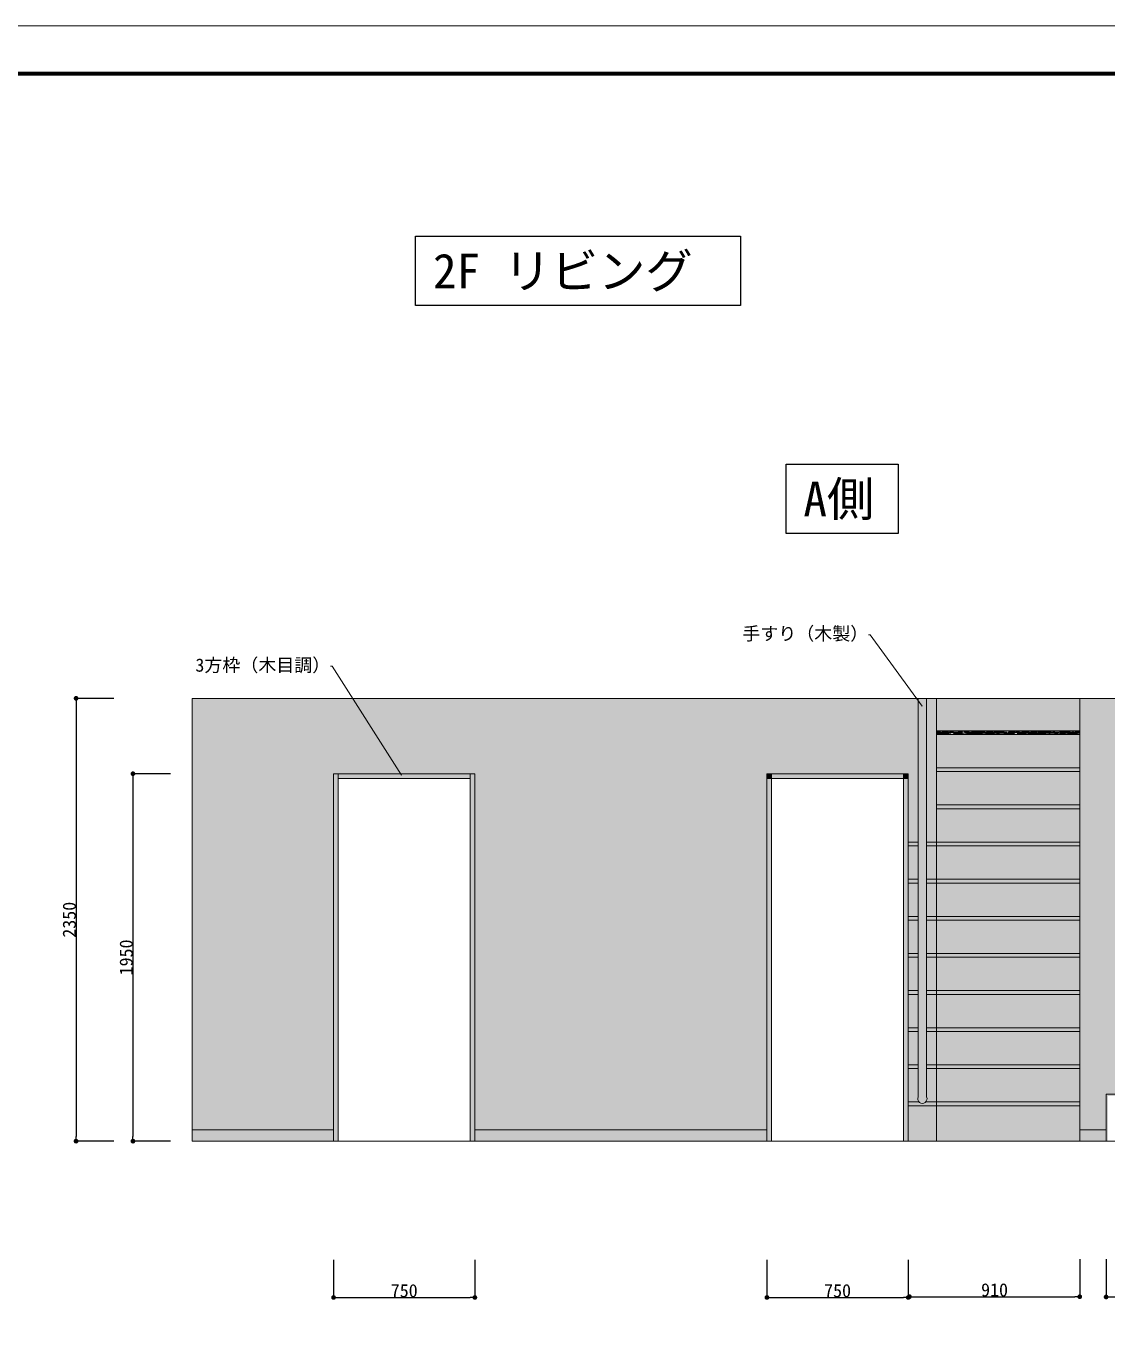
# Model space of a CAD drawing. Header units: millimetres. Extents: x -63086 to 144078, y -129912 to 13382.
# Drawn here: x 19905 to 25642, y -112288 to -105394 of the extents above; entities that cross this region are included whole.
import ezdxf
from ezdxf import colors
from ezdxf.entities.mleader import LeaderData, LeaderLine
from ezdxf.math import Vec2, Vec3

# ---------------------------------------------------------------- set-up
doc = ezdxf.new("R2010")
doc.units = ezdxf.units.MM
doc.layers.get('0').update_dxf_attribs({"lineweight": 0})
for name, color, linetype, lineweight in [('002寸法', 7, 'Continuous', 0), ('01用紙枠', 7, 'Continuous', 5), ('展開', 7, 'Continuous', 9), ('展開建具用', 250, 'Continuous', 9)]:
    doc.layers.add(name, color=color, linetype=linetype, lineweight=lineweight)
doc.layers.add('文字', color=7, linetype='Continuous')
doc.styles.get("Standard").update_dxf_attribs({"font": 'MS Mincho.ttf'})
doc.styles.add('小岩', font='MS Mincho.ttf', dxfattribs={"height": 150})
doc.dimstyles.new('寸法', dxfattribs={"dimtxt": 70, "dimasz": 25, "dimexe": 1.5, "dimexo": 200, "dimtad": 1, "dimdec": 0, "dimtxsty": 'Standard', "dimblk": 'DOT', "dimcen": 2.5, "dimadec": 0, "dimazin": 0, "dimtfac": 1, "dimtdec": 0, "dimtmove": 0, "dimatfit": 3, "dimfxl": 200, "dimfxlon": 1, "dimarcsym": 0})
pattern_1 = [(0, (7570.81, -28341.644), (25.7048, 11.684), [175.26, -23.368, 58.42, -11.684]), (0, (7586.35, -28335.802), (-11.684, 15.53972), [35.052, -3.85572, 70.104, -8.763]), (0, (7576.6525, -28331.713), (60.7568, 7.82828), [93.472, -16.3576, 46.736, -11.684])]

# ---------------------------------------------------------------- blocks, each defined once
blk = doc.blocks.new('_Dot')
at = {"color": 0, "linetype": 'ByBlock', "lineweight": -2}
blk.add_line((-0.5, 0), (-1, 0), dxfattribs=at)
at = {"color": 0, "linetype": 'ByBlock', "const_width": 0.5}
blk.add_lwpolyline([(-0.25, 0, 1), (0.25, 0, 1)], format="xyb", close=True, dxfattribs=at)
blk = doc.blocks.new('*D772')
at = {"layer": '002寸法', "color": 0, "lineweight": -2, "ltscale": 10, "transparency": 16777216}
for p, q in [((20370.7, -108962.5), (20169.2, -108962.5)), ((20170.7, -108987.5), (20170.7, -111287.5)), ((20370.7, -111312.5), (20169.2, -111312.5))]:
    blk.add_line(p, q, dxfattribs=at)
at = {"layer": 'Defpoints', "color": 0, "ltscale": 10, "transparency": 16777216}
for p in [(20589.2, -108962.5), (20170.7, -111312.5), (20589.2, -111312.5)]:
    blk.add_point(p, dxfattribs=at)
at = {"layer": '002寸法', "color": 0, "lineweight": -2, "ltscale": 10, "transparency": 16777216, "xscale": 25, "yscale": 25, "zscale": 25}
for p, rotation in [((20170.7, -108962.5), 90), ((20170.7, -111312.5), 270)]:
    blk.add_blockref('_Dot', p, dxfattribs=dict(at, rotation=rotation))
at = {"layer": '002寸法', "color": 0, "ltscale": 10, "transparency": 16777216, "insert": (20135.1, -110137.5), "char_height": 70, "attachment_point": 5, "rotation": 90}
blk.add_mtext('2350', dxfattribs=at)
blk = doc.blocks.new('*D773')
at = {"layer": '002寸法', "color": 0, "lineweight": -2, "ltscale": 10, "transparency": 16777216}
for p, q in [((20672.7, -109362.5), (20471.2, -109362.5)), ((20472.7, -109387.5), (20472.7, -111287.5)), ((20672.7, -111312.5), (20471.2, -111312.5))]:
    blk.add_line(p, q, dxfattribs=at)
at = {"layer": 'Defpoints', "color": 0, "ltscale": 10, "transparency": 16777216}
for p in [(21537.3, -109362.5), (20472.7, -111312.5), (21537.3, -111312.5)]:
    blk.add_point(p, dxfattribs=at)
at = {"layer": '002寸法', "color": 0, "lineweight": -2, "ltscale": 10, "transparency": 16777216, "xscale": 25, "yscale": 25, "zscale": 25}
for p, rotation in [((20472.7, -109362.5), 90), ((20472.7, -111312.5), 270)]:
    blk.add_blockref('_Dot', p, dxfattribs=dict(at, rotation=rotation))
at = {"layer": '002寸法', "color": 0, "ltscale": 10, "transparency": 16777216, "insert": (20437.1, -110337.5), "char_height": 70, "attachment_point": 5, "rotation": 90}
blk.add_mtext('1950', dxfattribs=at)
blk = doc.blocks.new('*D774')
at = {"layer": '002寸法', "color": 0, "lineweight": -2, "ltscale": 10, "transparency": 16777216}
for p, q in [((21537.3, -111942.1), (21537.3, -112143.6)), ((22287.3, -111942.1), (22287.3, -112143.6)), ((21562.3, -112142.1), (22262.3, -112142.1))]:
    blk.add_line(p, q, dxfattribs=at)
at = {"layer": 'Defpoints', "color": 0, "ltscale": 10, "transparency": 16777216}
for p in [(21537.3, -111738.4), (22287.3, -111738.4), (22287.3, -112142.1)]:
    blk.add_point(p, dxfattribs=at)
at = {"layer": '002寸法', "color": 0, "lineweight": -2, "ltscale": 10, "transparency": 16777216, "xscale": 25, "yscale": 25, "zscale": 25, "rotation": 180}
blk.add_blockref('_Dot', (21537.3, -112142.1), dxfattribs=at)
at = {"layer": '002寸法', "color": 0, "lineweight": -2, "ltscale": 10, "transparency": 16777216, "xscale": 25, "yscale": 25, "zscale": 25}
blk.add_blockref('_Dot', (22287.3, -112142.1), dxfattribs=at)
at = {"layer": '002寸法', "color": 0, "ltscale": 10, "transparency": 16777216, "insert": (21912.3, -112106.5), "char_height": 70, "attachment_point": 5}
blk.add_mtext('750', dxfattribs=at)
blk = doc.blocks.new('*D775')
at = {"layer": '002寸法', "color": 0, "lineweight": -2, "ltscale": 10, "transparency": 16777216}
for p, q in [((23837.3, -111942.1), (23837.3, -112143.6)), ((24587.3, -111942.1), (24587.3, -112143.6)), ((23862.3, -112142.1), (24562.3, -112142.1))]:
    blk.add_line(p, q, dxfattribs=at)
at = {"layer": 'Defpoints', "color": 0, "ltscale": 10, "transparency": 16777216}
for p in [(23837.3, -111738.4), (24587.3, -111738.4), (24587.3, -112142.1)]:
    blk.add_point(p, dxfattribs=at)
at = {"layer": '002寸法', "color": 0, "lineweight": -2, "ltscale": 10, "transparency": 16777216, "xscale": 25, "yscale": 25, "zscale": 25, "rotation": 180}
blk.add_blockref('_Dot', (23837.3, -112142.1), dxfattribs=at)
at = {"layer": '002寸法', "color": 0, "lineweight": -2, "ltscale": 10, "transparency": 16777216, "xscale": 25, "yscale": 25, "zscale": 25}
blk.add_blockref('_Dot', (24587.3, -112142.1), dxfattribs=at)
at = {"layer": '002寸法', "color": 0, "ltscale": 10, "transparency": 16777216, "insert": (24212.3, -112106.5), "char_height": 70, "attachment_point": 5}
blk.add_mtext('750', dxfattribs=at)
blk = doc.blocks.new('*D776')
at = {"layer": '002寸法', "color": 0, "lineweight": -2, "ltscale": 10, "transparency": 16777216}
for p, q in [((25497.3, -111938.4), (25497.3, -112139.4)), ((24593.5, -112137.9), (24593.5, -112136.4)), ((24618.5, -112137.9), (25472.3, -112137.9))]:
    blk.add_line(p, q, dxfattribs=at)
at = {"layer": 'Defpoints', "color": 0, "ltscale": 10, "transparency": 16777216}
for p in [(25497.3, -111738.4), (24593.5, -112143), (25497.3, -112137.9)]:
    blk.add_point(p, dxfattribs=at)
at = {"layer": '002寸法', "color": 0, "lineweight": -2, "ltscale": 10, "transparency": 16777216, "xscale": 25, "yscale": 25, "zscale": 25, "rotation": 180}
blk.add_blockref('_Dot', (24593.5, -112137.9), dxfattribs=at)
at = {"layer": '002寸法', "color": 0, "lineweight": -2, "ltscale": 10, "transparency": 16777216, "xscale": 25, "yscale": 25, "zscale": 25}
blk.add_blockref('_Dot', (25497.3, -112137.9), dxfattribs=at)
at = {"layer": '002寸法', "color": 0, "ltscale": 10, "transparency": 16777216, "insert": (25045.4, -112102.3), "char_height": 70, "attachment_point": 5}
blk.add_mtext('910', dxfattribs=at)
blk = doc.blocks.new('*D777')
at = {"layer": '002寸法', "color": 0, "lineweight": -2, "ltscale": 10, "transparency": 16777216}
for p, q in [((25637.3, -111939.4), (25637.3, -112140.9)), ((25887.3, -111939.4), (25887.3, -112140.9)), ((25662.3, -112139.4), (25862.3, -112139.4))]:
    blk.add_line(p, q, dxfattribs=at)
at = {"layer": 'Defpoints', "color": 0, "ltscale": 10, "transparency": 16777216}
for p in [(25637.3, -111738.4), (25887.3, -111738.4), (25887.3, -112139.4)]:
    blk.add_point(p, dxfattribs=at)
at = {"layer": '002寸法', "color": 0, "lineweight": -2, "ltscale": 10, "transparency": 16777216, "xscale": 25, "yscale": 25, "zscale": 25, "rotation": 180}
blk.add_blockref('_Dot', (25637.3, -112139.4), dxfattribs=at)
at = {"layer": '002寸法', "color": 0, "lineweight": -2, "ltscale": 10, "transparency": 16777216, "xscale": 25, "yscale": 25, "zscale": 25}
blk.add_blockref('_Dot', (25887.3, -112139.4), dxfattribs=at)
at = {"layer": '002寸法', "color": 0, "ltscale": 10, "transparency": 16777216, "insert": (25762.3, -112103.8), "char_height": 70, "attachment_point": 5}
blk.add_mtext('250', dxfattribs=at)

msp = doc.modelspace()

# ---------------------------------------------------------------- hatches: boundary and pattern name
at = {"layer": '展開', "ltscale": 10, "true_color": 0xfffefa}
h = msp.add_hatch(color=7, dxfattribs=at)
h.dxf.hatch_style = 1
h.paths.add_polyline_path([(27344.7922, -108047.8508), (26112.2752, -107028.3951), (26112.2752, -108962.4952), (25497.2752, -108962.4952), (25497.2752, -111252.4952), (25637.2752, -111252.4952), (25637.2752, -111062.4952), (25887.2752, -111062.4952), (25887.2752, -111252.4952), (26087.2752, -111252.4952), (26087.2752, -109287.4952), (27337.2752, -109287.4952), (27337.2752, -111252.4952), (30517.2752, -111252.4952), (30517.2752, -110671.9167), (28784.7752, -109238.9085), (28784.7752, -109558.1713), (28609.7752, -109558.1713), (28609.7752, -109094.1602), (27370.4341, -108069.0601), (27370.4341, -108621.7539), (27377.9798, -108622.2943), (27407.7763, -108635.0241), (27433.4208, -108678.808), (27451.997, -108696.1866), (27453.1312, -108800.397), (27811.8939, -108711.0257), (27831.8413, -108716.8088), (27865.4297, -108743.5408), (27883.5574, -108770.4827), (27881.4003, -108778.7815), (27793.1977, -108807.5829), (27679.2857, -108833.8873), (27560.7841, -108850.995), (27499.6925, -108855.6039), (27799.7592, -108922.4406), (27802.6839, -108927.1639), (27732.1201, -108976.2022), (27669.911, -108971.4551), (27577.595, -108951.699), (27455.2918, -108913.5229), (27423.5135, -108900.5361), (27422.8922, -108902.0565), (27422.8922, -108905.4525), (27418.9898, -108913.4777), (27400.7173, -108923.8034), (27392.63, -108928.0139), (27349.6357, -108930.6571), (27319.436, -108925.7136), (27297.2412, -108909.1238), (27296.8169, -108901.2705), (27288.832, -108876.3289), (27002.1016, -108955.4765), (26944.7086, -108963.6451), (26951.8811, -108956.3691), (27010.6317, -108935.29), (27286.1386, -108867.9157), (27278.7698, -108844.8984), (27055.207, -108815.4567), (26903.5546, -108786.9874), (26852.7018, -108771.9783), (26817.2911, -108756.7913), (26800.6082, -108751.3568), (26800.3615, -108751.2765), (26801.4798, -108748.6811), (27271.312, -108832.4098), (27269.423, -108829.2464), (27261.9485, -108736.2595), (27262.9731, -108699.4036), (27272.778, -108689.2719), (27282.5829, -108679.1401), (27305.1118, -108638.4669), (27318.9874, -108628.4202), (27343.8939, -108620.6659)])
h = msp.add_hatch(color=7, dxfattribs=at)
h.dxf.hatch_style = 1
h.paths.add_polyline_path([(23837.2752, -109362.4952), (24587.2752, -109362.4952), (24587.2752, -109725.4952), (24639.8454, -109725.4952), (24639.8454, -108975.8937), (24630.1014, -108962.4952), (20787.2752, -108962.4952), (20787.2752, -111252.4952), (21537.2752, -111252.4952), (21537.2752, -109362.4952), (22287.2752, -109362.4952), (22287.2752, -111252.4952), (23837.2752, -111252.4952)])
h = msp.add_hatch(color=7, dxfattribs=at)
h.dxf.hatch_style = 1
h.paths.add_polyline_path([(24737.2752, -111124.4952), (24684.7049, -111124.4952), (24587.2752, -111124.4952), (24587.2752, -111312.4952), (24737.2752, -111312.4952)])
h.paths.add_polyline_path([(24737.2752, -110927.4952), (24684.7049, -110927.4952), (24684.7049, -111077.4904, -0.301815325), (24680.5074, -111104.4952), (24684.7049, -111104.4952), (24737.2752, -111104.4952)])
h.paths.add_polyline_path([(24639.8454, -110927.4952), (24587.2752, -110927.4952), (24587.2752, -111104.4952), (24644.0429, -111104.4952, -0.301815325), (24639.8454, -111077.4904)])
h.paths.add_polyline_path([(24639.8454, -110730.4952), (24587.2752, -110730.4952), (24587.2752, -110907.4952), (24639.8454, -110907.4952)])
h.paths.add_polyline_path([(24737.2752, -110730.4952), (24684.7049, -110730.4952), (24684.7049, -110907.4952), (24737.2752, -110907.4952)])
h.paths.add_polyline_path([(24737.2752, -110533.4952), (24684.7049, -110533.4952), (24684.7049, -110710.4952), (24737.2752, -110710.4952)])
h.paths.add_polyline_path([(24639.8454, -110533.4952), (24587.2752, -110533.4952), (24587.2752, -110710.4952), (24639.8454, -110710.4952)])
h.paths.add_polyline_path([(24639.8454, -110336.4952), (24587.2752, -110336.4952), (24587.2752, -110513.4952), (24639.8454, -110513.4952)])
h.paths.add_polyline_path([(24737.2752, -110336.4952), (24684.7049, -110336.4952), (24684.7049, -110513.4952), (24737.2752, -110513.4952)])
h.paths.add_polyline_path([(24737.2752, -110139.4952), (24684.7049, -110139.4952), (24684.7049, -110316.4952), (24737.2752, -110316.4952)])
h.paths.add_polyline_path([(24639.8454, -110139.4952), (24587.2752, -110139.4952), (24587.2752, -110316.4952), (24639.8454, -110316.4952)])
h.paths.add_polyline_path([(24737.2752, -109942.4952), (24684.7049, -109942.4952), (24684.7049, -110119.4952), (24737.2752, -110119.4952)])
h.paths.add_polyline_path([(24639.8454, -109942.4952), (24587.2752, -109942.4952), (24587.2752, -110119.4952), (24639.8454, -110119.4952)])
h.paths.add_polyline_path([(24639.8454, -109745.4952), (24587.2752, -109745.4952), (24587.2752, -109922.4952), (24639.8454, -109922.4952)])
h.paths.add_polyline_path([(24737.2752, -109745.4952), (24684.7049, -109745.4952), (24684.7049, -109922.4952), (24737.2752, -109922.4952)])
h.paths.add_polyline_path([(25497.2752, -111312.4952), (25497.2752, -111124.4952), (24737.2752, -111124.4952), (24737.2752, -111312.4952)])
h.paths.add_polyline_path([(25497.2752, -111104.4952), (25497.2752, -110927.4952), (24737.2752, -110927.4952), (24737.2752, -111104.4952)])
h.paths.add_polyline_path([(25497.2752, -110907.4952), (25497.2752, -110730.4952), (24737.2752, -110730.4952), (24737.2752, -110907.4952)])
h.paths.add_polyline_path([(25497.2752, -110710.4952), (25497.2752, -110533.4952), (24737.2752, -110533.4952), (24737.2752, -110710.4952)])
h.paths.add_polyline_path([(25497.2752, -110513.4952), (25497.2752, -110336.4952), (24737.2752, -110336.4952), (24737.2752, -110513.4952)])
h.paths.add_polyline_path([(25497.2752, -110316.4952), (25497.2752, -110139.4952), (24737.2752, -110139.4952), (24737.2752, -110316.4952)])
h.paths.add_polyline_path([(25497.2752, -110119.4952), (25497.2752, -109942.4952), (24737.2752, -109942.4952), (24737.2752, -110119.4952)])
h.paths.add_polyline_path([(25497.2752, -109922.4952), (25497.2752, -109745.4952), (24737.2752, -109745.4952), (24737.2752, -109922.4952)])
h.paths.add_polyline_path([(25497.2752, -109725.4952), (25497.2752, -109548.4952), (24737.2752, -109548.4952), (24737.2752, -109725.4952)])
h.paths.add_polyline_path([(25497.2752, -109528.4952), (25497.2752, -109351.4952), (24737.2752, -109351.4952), (24737.2752, -109528.4952)])
h.paths.add_polyline_path([(25497.2752, -109331.4952), (25497.2752, -109154.4952), (24737.2752, -109154.4952), (24737.2752, -109331.4952)])
h.paths.add_polyline_path([(24737.2752, -108962.4952), (24684.7049, -108962.4952), (24684.7049, -109725.4952), (24737.2752, -109725.4952)])
h.paths.add_polyline_path([(25497.2752, -108962.4952), (24737.2752, -108962.4952), (24737.2752, -109134.4952), (25497.2752, -109134.4952)])
at = {"layer": '展開', "ltscale": 10, "true_color": 0xf0c089, "transparency": 33554607}
h = msp.add_hatch(color=31, dxfattribs=at)
h.dxf.hatch_style = 1
h.paths.add_polyline_path([(21562.2752, -109362.4952), (21537.2752, -109362.4952), (21537.2752, -111312.4952), (21562.2752, -111312.4952)])
h = msp.add_hatch(color=31, dxfattribs=at)
h.dxf.hatch_style = 1
h.paths.add_polyline_path([(22262.2752, -109362.4952), (21562.2752, -109362.4952), (21562.2752, -109387.4952), (22262.2752, -109387.4952)])
h = msp.add_hatch(color=31, dxfattribs=at)
h.dxf.hatch_style = 1
h.paths.add_polyline_path([(22287.2752, -109362.4952), (22262.2752, -109362.4952), (22262.2752, -111312.4952), (22287.2752, -111312.4952), (22287.2752, -111252.4952)])
h = msp.add_hatch(color=31, dxfattribs=at)
h.dxf.hatch_style = 1
h.paths.add_polyline_path([(23862.2752, -109362.4952), (23837.2752, -109362.4952), (23837.2752, -109387.4952), (23862.2752, -109387.4952)])
h = msp.add_hatch(color=31, dxfattribs=at)
h.dxf.hatch_style = 1
h.paths.add_polyline_path([(23862.2752, -109387.4952), (23837.2752, -109387.4952), (23837.2752, -111312.4952), (23862.2752, -111312.4952)])
h = msp.add_hatch(color=31, dxfattribs=at)
h.dxf.hatch_style = 1
h.paths.add_polyline_path([(24562.2752, -109362.4952), (23862.2752, -109362.4952), (23862.2752, -109387.4952), (24562.2752, -109387.4952)])
h = msp.add_hatch(color=31, dxfattribs=at)
h.dxf.hatch_style = 1
h.paths.add_polyline_path([(24587.2752, -109362.4952), (24562.2752, -109362.4952), (24562.2752, -109387.4952), (24587.2752, -109387.4952)])
h = msp.add_hatch(color=31, dxfattribs=at)
h.dxf.hatch_style = 1
h.paths.add_polyline_path([(24587.2752, -109387.4952), (24562.2752, -109387.4952), (24562.2752, -111312.4952), (24587.2752, -111312.4952), (24587.2752, -109725.4952)])
h = msp.add_hatch(color=31, dxfattribs=at)
h.dxf.hatch_style = 1
h.paths.add_polyline_path([(25887.2752, -111062.4952), (25637.2752, -111062.4952), (25637.2752, -111312.4952), (25647.2752, -111312.4952), (25647.2752, -111072.4952), (25877.2752, -111072.4952), (25877.2752, -111312.4952), (25887.2752, -111312.4952), (25887.2752, -111252.4952)])
at = {"layer": '展開建具用', "ltscale": 10, "true_color": 0xeeb97c, "transparency": 33554687}
h = msp.add_hatch(color=31, dxfattribs=at)
h.dxf.hatch_style = 1
edge = h.paths.add_edge_path()
edge.add_line((24684.7049, -108962.4952), (24639.8454, -108962.4952))
edge.add_line((24639.8454, -108962.4952), (24639.8454, -111077.4904))
edge.add_arc((24662.2752, -111087.8326), 24.6993, 155.24596029, 384.75403971)
edge.add_line((24684.7049, -111077.4904), (24684.7049, -108962.4952))
at = {"layer": '展開建具用', "ltscale": 10, "true_color": 0xe9a353, "transparency": 33554687}
h = msp.add_hatch(color=33, dxfattribs=at)
h.dxf.hatch_style = 1
h.paths.add_polyline_path([(24644.0429, -111104.4952), (24587.2752, -111104.4952), (24587.2752, -111124.4952), (24684.7049, -111124.4952), (24737.2752, -111124.4952), (24737.2752, -111104.4952), (24684.7049, -111104.4952), (24680.5074, -111104.4952, -0.440797848)])
h.paths.add_polyline_path([(24639.8454, -110907.4952), (24587.2752, -110907.4952), (24587.2752, -110927.4952), (24639.8454, -110927.4952)])
h.paths.add_polyline_path([(24737.2752, -110907.4952), (24684.7049, -110907.4952), (24684.7049, -110927.4952), (24737.2752, -110927.4952)])
h.paths.add_polyline_path([(24737.2752, -110710.4952), (24684.7049, -110710.4952), (24684.7049, -110730.4952), (24737.2752, -110730.4952)])
h.paths.add_polyline_path([(24639.8454, -110710.4952), (24587.2752, -110710.4952), (24587.2752, -110730.4952), (24639.8454, -110730.4952)])
h.paths.add_polyline_path([(24737.2752, -110513.4952), (24684.7049, -110513.4952), (24684.7049, -110533.4952), (24737.2752, -110533.4952)])
h.paths.add_polyline_path([(24639.8454, -110513.4952), (24587.2752, -110513.4952), (24587.2752, -110533.4952), (24639.8454, -110533.4952)])
h.paths.add_polyline_path([(24639.8454, -110316.4952), (24587.2752, -110316.4952), (24587.2752, -110336.4952), (24639.8454, -110336.4952)])
h.paths.add_polyline_path([(24737.2752, -110316.4952), (24684.7049, -110316.4952), (24684.7049, -110336.4952), (24737.2752, -110336.4952)])
h.paths.add_polyline_path([(24737.2752, -110119.4952), (24684.7049, -110119.4952), (24684.7049, -110139.4952), (24737.2752, -110139.4952)])
h.paths.add_polyline_path([(24639.8454, -110119.4952), (24587.2752, -110119.4952), (24587.2752, -110139.4952), (24639.8454, -110139.4952)])
h.paths.add_polyline_path([(24639.8454, -109922.4952), (24587.2752, -109922.4952), (24587.2752, -109942.4952), (24639.8454, -109942.4952)])
h.paths.add_polyline_path([(24737.2752, -109922.4952), (24684.7049, -109922.4952), (24684.7049, -109942.4952), (24737.2752, -109942.4952)])
h.paths.add_polyline_path([(24737.2752, -109725.4952), (24684.7049, -109725.4952), (24684.7049, -109745.4952), (24737.2752, -109745.4952)])
h.paths.add_polyline_path([(24639.8454, -109725.4952), (24587.2752, -109725.4952), (24587.2752, -109745.4952), (24639.8454, -109745.4952)])
h.paths.add_polyline_path([(25497.2752, -109154.4952), (25497.2752, -109134.4952), (24737.2752, -109134.4952), (24737.2752, -109154.4952)])
h.paths.add_polyline_path([(25497.2752, -109351.4952), (25497.2752, -109331.4952), (24737.2752, -109331.4952), (24737.2752, -109351.4952)])
h.paths.add_polyline_path([(25497.2752, -109548.4952), (25497.2752, -109528.4952), (24737.2752, -109528.4952), (24737.2752, -109548.4952)])
h.paths.add_polyline_path([(25497.2752, -109745.4952), (25497.2752, -109725.4952), (24737.2752, -109725.4952), (24737.2752, -109745.4952)])
h.paths.add_polyline_path([(25497.2752, -109942.4952), (25497.2752, -109922.4952), (24737.2752, -109922.4952), (24737.2752, -109942.4952)])
h.paths.add_polyline_path([(25497.2752, -110139.4952), (25497.2752, -110119.4952), (24737.2752, -110119.4952), (24737.2752, -110139.4952)])
h.paths.add_polyline_path([(25497.2752, -110336.4952), (25497.2752, -110316.4952), (24737.2752, -110316.4952), (24737.2752, -110336.4952)])
h.paths.add_polyline_path([(25497.2752, -110533.4952), (25497.2752, -110513.4952), (24737.2752, -110513.4952), (24737.2752, -110533.4952)])
h.paths.add_polyline_path([(25497.2752, -110927.4952), (25497.2752, -110907.4952), (24737.2752, -110907.4952), (24737.2752, -110927.4952)])
h.paths.add_polyline_path([(25497.2752, -110730.4952), (25497.2752, -110710.4952), (24737.2752, -110710.4952), (24737.2752, -110730.4952)])
h.paths.add_polyline_path([(25497.2752, -111124.4952), (25497.2752, -111104.4952), (24737.2752, -111104.4952), (24737.2752, -111124.4952)])
at = {"layer": '展開建具用', "ltscale": 10, "true_color": 0x9c5e31, "transparency": 33554687}
h = msp.add_hatch(dxfattribs=at)
h.set_pattern_fill('AR-RROOF', color=25, scale=0.46)
h.set_pattern_definition(pattern_1)
h.paths.add_polyline_path([(25497.2752, -109154.4952), (25497.2752, -109134.4952), (24737.2752, -109134.4952), (24737.2752, -109154.4952)])
h = msp.add_hatch(dxfattribs=at)
h.set_pattern_fill('AR-RROOF', color=25, scale=0.46)
h.set_pattern_definition(pattern_1)
h.paths.add_polyline_path([(24737.2752, -111104.4952), (24684.7049, -111104.4952), (24680.5074, -111104.4952, -0.440797848), (24644.0429, -111104.4952), (24587.2752, -111104.4952), (24587.2752, -111124.4952), (24684.7049, -111124.4952), (24737.2752, -111124.4952)])
h.paths.add_polyline_path([(24639.8454, -110907.4952), (24587.2752, -110907.4952), (24587.2752, -110927.4952), (24639.8454, -110927.4952)])
h.paths.add_polyline_path([(24737.2752, -110907.4952), (24684.7049, -110907.4952), (24684.7049, -110927.4952), (24737.2752, -110927.4952)])
h.paths.add_polyline_path([(24639.8454, -110710.4952), (24587.2752, -110710.4952), (24587.2752, -110730.4952), (24639.8454, -110730.4952)])
h.paths.add_polyline_path([(24737.2752, -110710.4952), (24684.7049, -110710.4952), (24684.7049, -110730.4952), (24737.2752, -110730.4952)])
h.paths.add_polyline_path([(24737.2752, -110513.4952), (24684.7049, -110513.4952), (24684.7049, -110533.4952), (24737.2752, -110533.4952)])
h.paths.add_polyline_path([(24639.8454, -110513.4952), (24587.2752, -110513.4952), (24587.2752, -110533.4952), (24639.8454, -110533.4952)])
h.paths.add_polyline_path([(24737.2752, -110316.4952), (24684.7049, -110316.4952), (24684.7049, -110336.4952), (24737.2752, -110336.4952)])
h.paths.add_polyline_path([(24639.8454, -110316.4952), (24587.2752, -110316.4952), (24587.2752, -110336.4952), (24639.8454, -110336.4952)])
h.paths.add_polyline_path([(24639.8454, -110119.4952), (24587.2752, -110119.4952), (24587.2752, -110139.4952), (24639.8454, -110139.4952)])
h.paths.add_polyline_path([(24737.2752, -110119.4952), (24684.7049, -110119.4952), (24684.7049, -110139.4952), (24737.2752, -110139.4952)])
h.paths.add_polyline_path([(24737.2752, -109922.4952), (24684.7049, -109922.4952), (24684.7049, -109942.4952), (24737.2752, -109942.4952)])
h.paths.add_polyline_path([(24639.8454, -109922.4952), (24587.2752, -109922.4952), (24587.2752, -109942.4952), (24639.8454, -109942.4952)])
h.paths.add_polyline_path([(24737.2752, -109725.4952), (24684.7049, -109725.4952), (24684.7049, -109745.4952), (24737.2752, -109745.4952)])
h.paths.add_polyline_path([(24639.8454, -109725.4952), (24587.2752, -109725.4952), (24587.2752, -109745.4952), (24639.8454, -109745.4952)])
h.paths.add_polyline_path([(25497.2752, -109351.4952), (25497.2752, -109331.4952), (24737.2752, -109331.4952), (24737.2752, -109351.4952)])
h.paths.add_polyline_path([(25497.2752, -109548.4952), (25497.2752, -109528.4952), (24737.2752, -109528.4952), (24737.2752, -109548.4952)])
h.paths.add_polyline_path([(25497.2752, -109745.4952), (25497.2752, -109725.4952), (24737.2752, -109725.4952), (24737.2752, -109745.4952)])
h.paths.add_polyline_path([(25497.2752, -109942.4952), (25497.2752, -109922.4952), (24737.2752, -109922.4952), (24737.2752, -109942.4952)])
h.paths.add_polyline_path([(25497.2752, -110139.4952), (25497.2752, -110119.4952), (24737.2752, -110119.4952), (24737.2752, -110139.4952)])
h.paths.add_polyline_path([(25497.2752, -110336.4952), (25497.2752, -110316.4952), (24737.2752, -110316.4952), (24737.2752, -110336.4952)])
h.paths.add_polyline_path([(25497.2752, -110533.4952), (25497.2752, -110513.4952), (24737.2752, -110513.4952), (24737.2752, -110533.4952)])
h.paths.add_polyline_path([(25497.2752, -110927.4952), (25497.2752, -110907.4952), (24737.2752, -110907.4952), (24737.2752, -110927.4952)])
h.paths.add_polyline_path([(25497.2752, -110730.4952), (25497.2752, -110710.4952), (24737.2752, -110710.4952), (24737.2752, -110730.4952)])
h.paths.add_polyline_path([(25497.2752, -111124.4952), (25497.2752, -111104.4952), (24737.2752, -111104.4952), (24737.2752, -111124.4952)])
at = {"layer": '展開建具用', "ltscale": 10, "true_color": 0xfffdf5}
h = msp.add_hatch(color=7, dxfattribs=at)
h.dxf.hatch_style = 1
h.paths.add_polyline_path([(21537.2752, -111252.4952), (20787.2752, -111252.4952), (20787.2752, -111312.4952), (21537.2752, -111312.4952)])
h = msp.add_hatch(color=7, dxfattribs=at)
h.dxf.hatch_style = 1
h.paths.add_polyline_path([(23837.2752, -111252.4952), (22287.2752, -111252.4952), (22287.2752, -111312.4952), (23837.2752, -111312.4952)])
h = msp.add_hatch(color=7, dxfattribs=at)
h.dxf.hatch_style = 1
h.paths.add_polyline_path([(25637.2752, -111252.4952), (25497.2752, -111252.4952), (25497.2752, -111312.4952), (25637.2752, -111312.4952)])

# ---------------------------------------------------------------- linework, layer by layer
at = {"layer": '01用紙枠'}
msp.add_lwpolyline([(13390.554, -105394.35), (13390.554, -118755.4429), (32285.0288, -118755.4429), (32285.0288, -105394.35)], close=True, dxfattribs=at)
msp.add_lwpolyline([(13390.554, -105394.35), (13390.554, -118755.4429), (32285.0288, -118755.4429), (32285.0288, -105394.35)], close=True, dxfattribs=at)
at = {"layer": '01用紙枠', "const_width": 22.4934}
msp.add_lwpolyline([(13653.0698, -118502.3168), (32022.513, -118502.3168), (32022.513, -105647.4761), (13653.0698, -105647.4761)], close=True, dxfattribs=at)
msp.add_lwpolyline([(13653.0698, -118502.3168), (32022.513, -118502.3168), (32022.513, -105647.4761), (13653.0698, -105647.4761)], close=True, dxfattribs=at)
msp.add_lwpolyline([(13653.0698, -118502.3168), (32022.513, -118502.3168), (32022.513, -105647.4761), (13653.0698, -105647.4761)], close=True, dxfattribs=at)
at = {"layer": '01用紙枠', "lineweight": 5, "const_width": 22.4934}
msp.add_lwpolyline([(13653.0698, -118502.3168), (32022.513, -118502.3168), (32022.513, -105647.4761), (13653.0698, -105647.4761)], close=True, dxfattribs=at)
msp.add_lwpolyline([(13653.0698, -118502.3168), (32022.513, -118502.3168), (32022.513, -105647.4761), (13653.0698, -105647.4761)], close=True, dxfattribs=at)
at = {"layer": '展開建具用', "ltscale": 10}
for p, q in [((20787.2752, -111312.4952), (20787.2752, -108962.4952)), ((20787.2752, -108962.4952), (26112.2752, -108962.4952)), ((24639.8454, -111077.4904), (24639.8454, -108962.4952)), ((24684.7049, -111077.4904), (24684.7049, -108962.4952)), ((24737.2752, -111312.4952), (24737.2752, -108962.4952)), ((24737.2752, -108962.4952), (25497.2752, -108962.4952)), ((25497.2752, -111312.4952), (25497.2752, -108962.4952)), ((24737.2752, -109134.4952), (25497.2752, -109134.4952)), ((24737.2752, -109154.4952), (25497.2752, -109154.4952)), ((24737.2752, -109331.4952), (25497.2752, -109331.4952)), ((21537.2752, -111312.4952), (21537.2752, -109362.4952)), ((21537.2752, -109362.4952), (22287.2752, -109362.4952)), ((21562.2752, -111312.4952), (21562.2752, -109362.4952)), ((21562.2752, -109387.4952), (22262.2752, -109387.4952)), ((22262.2752, -109362.4952), (22262.2752, -111312.4952)), ((22287.2752, -109362.4952), (22287.2752, -111312.4952)), ((23837.2752, -111312.4952), (23837.2752, -109362.4952)), ((23837.2752, -109362.4952), (24587.2752, -109362.4952)), ((23837.2752, -109387.4952), (24587.2752, -109387.4952)), ((23862.2752, -111312.4952), (23862.2752, -109362.4952)), ((24562.2752, -109362.4952), (24562.2752, -111312.4952)), ((24587.2752, -109362.4952), (24587.2752, -111312.4952)), ((24737.2752, -109351.4952), (25497.2752, -109351.4952)), ((24737.2752, -109528.4952), (25497.2752, -109528.4952)), ((24737.2752, -109548.4952), (25497.2752, -109548.4952)), ((24587.2752, -111312.4952), (24587.2752, -109725.4952)), ((24587.2752, -109725.4952), (24639.8454, -109725.4952)), ((24639.8454, -109725.4952), (24587.2752, -109725.4952)), ((24587.2752, -109745.4952), (24639.8454, -109745.4952)), ((24639.8454, -109745.4952), (24587.2752, -109745.4952)), ((24737.2752, -109725.4952), (24684.7049, -109725.4952)), ((24737.2752, -109745.4952), (24684.7049, -109745.4952)), ((24737.2752, -109725.4952), (25497.2752, -109725.4952)), ((24737.2752, -109745.4952), (25497.2752, -109745.4952)), ((24587.2752, -109922.4952), (24639.8454, -109922.4952)), ((24639.8454, -109922.4952), (24587.2752, -109922.4952)), ((24587.2752, -109942.4952), (24639.8454, -109942.4952)), ((24639.8454, -109942.4952), (24587.2752, -109942.4952)), ((24737.2752, -109922.4952), (24684.7049, -109922.4952)), ((24737.2752, -109942.4952), (24684.7049, -109942.4952)), ((24737.2752, -109922.4952), (25497.2752, -109922.4952)), ((24737.2752, -109942.4952), (25497.2752, -109942.4952)), ((24587.2752, -110119.4952), (24639.8454, -110119.4952)), ((24639.8454, -110119.4952), (24587.2752, -110119.4952)), ((24587.2752, -110139.4952), (24639.8454, -110139.4952)), ((24639.8454, -110139.4952), (24587.2752, -110139.4952)), ((24737.2752, -110119.4952), (24684.7049, -110119.4952)), ((24737.2752, -110139.4952), (24684.7049, -110139.4952)), ((24737.2752, -110119.4952), (25497.2752, -110119.4952)), ((24737.2752, -110139.4952), (25497.2752, -110139.4952)), ((24587.2752, -110316.4952), (24639.8454, -110316.4952)), ((24639.8454, -110316.4952), (24587.2752, -110316.4952)), ((24587.2752, -110336.4952), (24639.8454, -110336.4952)), ((24639.8454, -110336.4952), (24587.2752, -110336.4952)), ((24737.2752, -110316.4952), (24684.7049, -110316.4952)), ((24737.2752, -110336.4952), (24684.7049, -110336.4952)), ((24737.2752, -110316.4952), (25497.2752, -110316.4952)), ((24737.2752, -110336.4952), (25497.2752, -110336.4952)), ((24587.2752, -110513.4952), (24639.8454, -110513.4952)), ((24639.8454, -110513.4952), (24587.2752, -110513.4952)), ((24587.2752, -110533.4952), (24639.8454, -110533.4952)), ((24639.8454, -110533.4952), (24587.2752, -110533.4952)), ((24737.2752, -110513.4952), (24684.7049, -110513.4952)), ((24737.2752, -110533.4952), (24684.7049, -110533.4952)), ((24737.2752, -110513.4952), (25497.2752, -110513.4952)), ((24737.2752, -110533.4952), (25497.2752, -110533.4952)), ((24587.2752, -110710.4952), (24639.8454, -110710.4952)), ((24639.8454, -110710.4952), (24587.2752, -110710.4952)), ((24737.2752, -110710.4952), (24684.7049, -110710.4952)), ((24737.2752, -110710.4952), (25497.2752, -110710.4952)), ((24587.2752, -110730.4952), (24639.8454, -110730.4952)), ((24639.8454, -110730.4952), (24587.2752, -110730.4952)), ((24737.2752, -110730.4952), (24684.7049, -110730.4952)), ((24737.2752, -110730.4952), (25497.2752, -110730.4952)), ((24587.2752, -110907.4952), (24639.8454, -110907.4952)), ((24639.8454, -110907.4952), (24587.2752, -110907.4952)), ((24737.2752, -110907.4952), (24684.7049, -110907.4952)), ((24737.2752, -110907.4952), (25497.2752, -110907.4952)), ((24587.2752, -110927.4952), (24639.8454, -110927.4952)), ((24639.8454, -110927.4952), (24587.2752, -110927.4952)), ((24737.2752, -110927.4952), (24684.7049, -110927.4952)), ((24737.2752, -110927.4952), (25497.2752, -110927.4952)), ((24587.2752, -111104.4952), (24639.8454, -111104.4952)), ((24644.0429, -111104.4952), (24587.2752, -111104.4952)), ((24587.2752, -111124.4952), (24639.8454, -111124.4952)), ((24684.7049, -111124.4952), (24587.2752, -111124.4952)), ((24684.7049, -111104.4952), (24680.5074, -111104.4952)), ((24737.2752, -111104.4952), (24684.7049, -111104.4952)), ((24737.2752, -111124.4952), (24684.7049, -111124.4952)), ((24737.2752, -111104.4952), (25497.2752, -111104.4952)), ((24737.2752, -111124.4952), (25497.2752, -111124.4952)), ((25497.2752, -111312.4952), (25497.2752, -111062.4952)), ((25637.2752, -111312.4952), (25637.2752, -111062.4952)), ((25637.2752, -111062.4952), (25887.2752, -111062.4952)), ((20787.2752, -111312.4952), (20787.2752, -111252.4952)), ((20787.2752, -111252.4952), (21537.2752, -111252.4952)), ((22287.2752, -111312.4952), (22287.2752, -111252.4952)), ((22287.2752, -111252.4952), (23837.2752, -111252.4952)), ((25497.2752, -111312.4952), (25497.2752, -111252.4952)), ((25497.2752, -111252.4952), (25637.2752, -111252.4952)), ((20787.2752, -111312.4952), (21537.2752, -111312.4952)), ((20787.2752, -111312.4952), (25497.2752, -111312.4952)), ((22287.2752, -111312.4952), (30517.2752, -111312.4952)), ((24587.2752, -111312.4952), (24737.2752, -111312.4952)), ((24587.2752, -111312.4952), (25497.2752, -111312.4952)), ((25497.2752, -111312.4952), (25637.2752, -111312.4952))]:
    msp.add_line(p, q, dxfattribs=at)
msp.add_arc((24662.2752, -111087.8326), 24.6993, 155.24596029, 24.75403971, dxfattribs=at)

# ---------------------------------------------------------------- texts
at = {"layer": '文字', "ltscale": 10, "char_height": 183.84467, "attachment_point": 1, "style": '小岩', "bg_fill": 16, "box_fill_scale": 1.5, "bg_fill_color": 256, "bg_fill_transparency": 0}
for s, width, insert in [('2F リビング', 1540.725493, (22064.9435, -106602.4826)), ('A側', 411.614703, (24030.8843, -107812.4578))]:
    msp.add_mtext_dynamic_manual_height_columns(s, width=width, gutter_width=919.2234, heights=[238.4728], dxfattribs=dict(at, insert=insert))

# ---------------------------------------------------------------- dimensions: what is measured, and where the dimension line sits
at = {"layer": '002寸法', "ltscale": 10}
for base, p1, p2, picture, middle in [((20170.6889, -111312.4952), (20589.1971, -108962.4952), (20589.1971, -111312.4952), '*D772', (20135.0639, -110137.4952)), ((20472.7217, -111312.4952), (21537.2752, -109362.4952), (21537.2752, -111312.4952), '*D773', (20437.0967, -110337.4952))]:
    dim = msp.add_linear_dim(base=base, p1=p1, p2=p2, angle=90, dimstyle='寸法', dxfattribs=at)
    dim.commit()
    dim.dimension.update_dxf_attribs({"geometry": picture, "text_midpoint": middle})
for base, p1, p2, picture, middle in [((22287.2752, -112142.1418), (21537.2752, -111738.3842), (22287.2752, -111738.3842), '*D774', (21912.2752, -112106.5168)), ((24587.2752, -112142.1418), (23837.2752, -111738.3842), (24587.2752, -111738.3842), '*D775', (24212.2752, -112106.5168)), ((25887.2752, -112139.4276), (25637.2752, -111738.3842), (25887.2752, -111738.3842), '*D777', (25762.2752, -112103.8026))]:
    dim = msp.add_linear_dim(base=base, p1=p1, p2=p2, dimstyle='寸法', dxfattribs=at)
    dim.commit()
    dim.dimension.update_dxf_attribs({"geometry": picture, "text_midpoint": middle})
dim = msp.add_linear_dim(base=(25497.2752, -112137.9302), p1=(24593.4702, -112142.9687), p2=(25497.2752, -111738.3842), text='910', dimstyle='寸法', dxfattribs=at)
dim.commit()
dim.dimension.update_dxf_attribs({"geometry": '*D776', "text_midpoint": (25045.3727, -112102.3052)})

# ---------------------------------------------------------------- leaders
at = {"layer": '文字', "ltscale": 10}
ml = msp.add_multileader_mtext('Standard', dxfattribs=at)
ml.set_content('手すり（木製）', color=256)
ml.set_leader_properties(lineweight=0)
ml.build(insert=Vec2(0, 0))
ctx = ml.context
ctx.base_point, ctx.char_height, ctx.plane_origin = Vec3(23735.8632, -108625.5559), 70, Vec3(24703.9645, -109302.4321)
ctx.text_align_type = 2
notes = []
notes.append((ctx, [(0, (1, 1, 0), (24385.0632, -108625.5559), (-1, 0), 8, [(0, [(24663.1198, -109007.8971)], 0, [])])]))
ctx.mtext.insert, ctx.mtext.width, ctx.mtext.alignment, ctx.mtext.flow_direction = Vec3(24375.0632, -108583.7559), 665.998973, 3, 5
ml = msp.add_multileader_mtext('Standard', dxfattribs=at)
ml.set_content('3方枠（木目調）', color=256)
ml.set_leader_properties(lineweight=0)
ml.build(insert=Vec2(0, 0))
ctx = ml.context
ctx.base_point, ctx.char_height, ctx.plane_origin = Vec3(20828.7541, -108792.3594), 70, Vec3(21848.8554, -109469.2356)
ctx.text_align_type = 2
notes.append((ctx, [(0, (1, 1, 0), (21529.9541, -108792.3594), (-1, 0), 8, [(0, [(21899.183, -109374.0924)], 0, [])])]))
ctx.mtext.insert, ctx.mtext.width, ctx.mtext.alignment, ctx.mtext.flow_direction = Vec3(21519.9541, -108751.1594), 1110.288169, 3, 5
for ctx, leaders in notes:
    for number, flags, end, landing, length, lines in leaders:
        leader = LeaderData()
        leader.index, (leader.has_last_leader_line, leader.has_dogleg_vector, leader.attachment_direction) = number, flags
        leader.last_leader_point, leader.dogleg_vector, leader.dogleg_length = Vec3(end), Vec3(landing), length
        for number, points, colour, breaks in lines:
            line = LeaderLine()
            line.index, line.vertices, line.color, line.breaks = number, Vec3.list(points), colors.encode_raw_color(colour), breaks
            leader.lines.append(line)
        ctx.leaders.append(leader)

doc.saveas('drawing.dxf')
